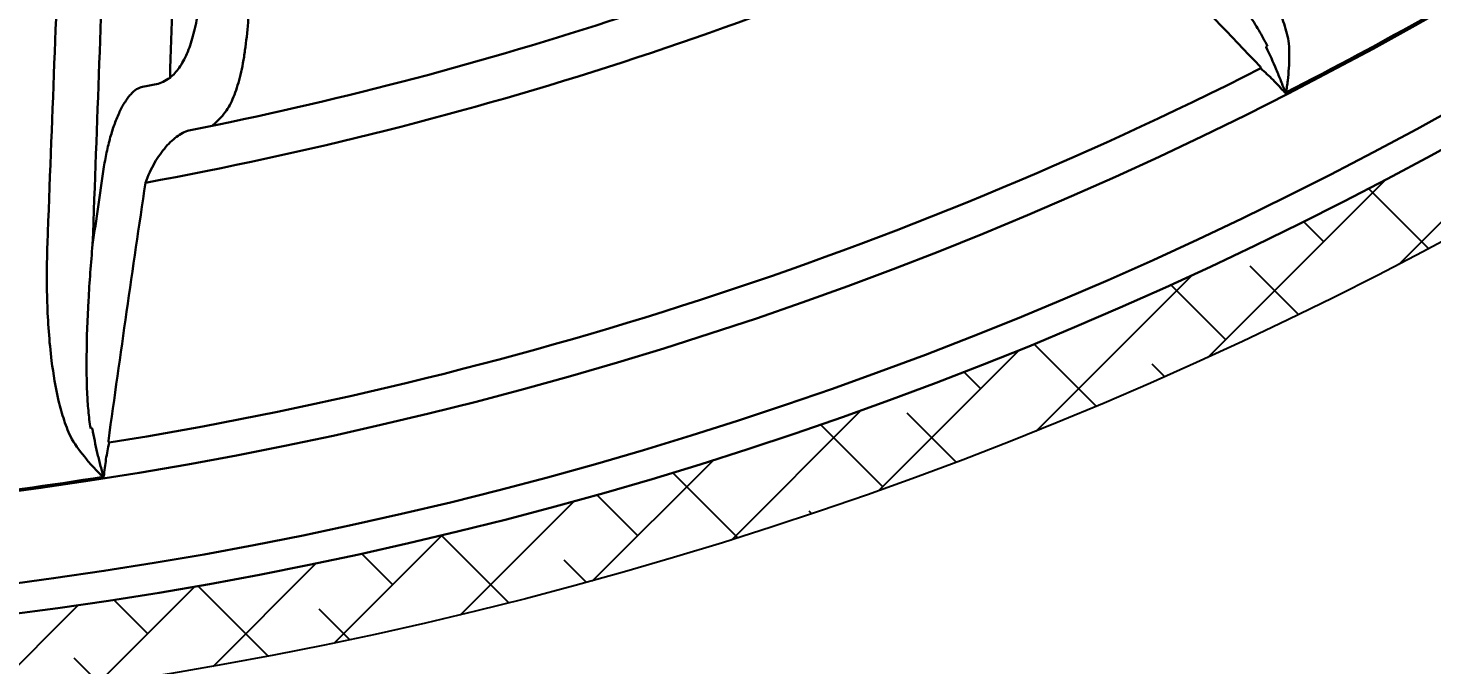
# Model space of a CAD drawing. Header units: inches. Extents: x 975 to 1816, y 133 to 420.
# Drawn here: x 1562.39 to 1582.65, y 217.34 to 226.53 of the extents above; entities that cross this region are included whole.
import ezdxf

# ---------------------------------------------------------------- set-up
doc = ezdxf.new("R2010")
doc.units = ezdxf.units.IN
doc.header["$MEASUREMENT"] = 0
doc.linetypes.add('CENTER', pattern=[2, 1.25, -0.25, 0.25, -0.25])
doc.layers.get('0').update_dxf_attribs({"lineweight": 30})
doc.layers.add('Center', color=1, linetype='CENTER', lineweight=18)
doc.layers.add('FORMAT', color=7, linetype='Continuous')
doc.styles.add('TCVN', font='tcvn+7284-2003r.ttf', dxfattribs={"height": 2.5})
doc.dimstyles.new('TCVN', dxfattribs={"dimtxt": 2.5, "dimasz": 3, "dimexe": 0.1, "dimexo": 0.0625, "dimgap": 0.09, "dimtad": 0, "dimtoh": 1, "dimdec": 0, "dimzin": 0, "dimdsep": 46, "dimtxsty": 'TCVN', "dimcen": 0.09, "dimclrd": 2, "dimclre": 2, "dimclrt": 1, "dimadec": 0, "dimazin": 0, "dimtfac": 1, "dimtdec": 0, "dimtofl": 0, "dimtmove": 0, "dimatfit": 3, "dimfxl": 1, "dimtolj": 1, "dimtzin": 0, "dimlwd": 18, "dimlwe": 18, "dimarcsym": 0})

# ---------------------------------------------------------------- blocks, each defined once
blk = doc.blocks.new('*D79')
at = {"layer": 'Center', "color": 2, "linetype": 'Continuous', "lineweight": 18, "transparency": 16777216}
blk.add_line((1569.182339731738, 321.318636453502), (1573.489537609475, 334.5851950233298), dxfattribs=at)
for start, end in [(82.9673173337659, 87.18581015829814), (74.82734877041646, 79.04584159494864)]:
    blk.add_arc((1554.595716209793, 276.3905182701835), 61.08494005461031, start, end, dxfattribs=at)
at = {"layer": 'Center', "color": 2, "transparency": 16777216}
for points in [[(1557.582533594488, 336.9019411842618), (1557.607089565217, 337.9016396409484), (1554.595716209793, 337.4754583247939)], [(1570.7260620333, 335.8253427873702), (1570.44071244728, 334.8669192829848), (1573.458657753447, 334.4900822771193)]]:
    blk.add_solid(points, dxfattribs=at)
at = {"layer": 'Defpoints', "color": 0, "transparency": 16777216}
for p in [(1554.595716209793, 349.384733516121), (1567.2868408303, 336.1425496778444), (1569.16303982172, 321.2591909871203), (1565.915459156771, 311.2563491570558), (1554.595716209793, 203.4664243358517)]:
    blk.add_point(p, dxfattribs=at)
at = {"layer": 'Center', "color": 1, "transparency": 16777216, "insert": (1564.14457784123, 336.724498273321), "char_height": 2.5, "attachment_point": 5, "rotation": 351.0065794643575, "style": 'TCVN'}
blk.add_mtext('\\A1;18°', dxfattribs=at)
blk = doc.blocks.new('*D83')
at = {"layer": 'Center', "color": 2, "linetype": 'Continuous', "lineweight": 18, "transparency": 16777216}
blk.add_line((1565.879671282032, 280.0843263860834), (1565.574819693109, 279.9843917911735), dxfattribs=at)
for start, end in [(65.65808727027468, 75.20971904882433), (32.94014498142368, 42.49177675997277)]:
    blk.add_arc((1554.595716209793, 276.3852888212513), 11.65397141616099, start, end, dxfattribs=at)
at = {"layer": 'Center', "color": 2, "transparency": 16777216}
for points in [[(1557.506406713611, 287.1572847326604), (1557.635118201432, 288.1489668152366), (1554.595716209793, 288.0392602374122)], [(1564.827307845905, 282.9378926552084), (1563.925060996437, 282.5066727314747), (1565.669844192373, 280.0155421449374)]]:
    blk.add_solid(points, dxfattribs=at)
at = {"layer": 'Defpoints', "color": 0, "transparency": 16777216}
for p in [(1554.595716209793, 349.3847335161212), (1563.242693812994, 284.1984077950308), (1571.339585646643, 281.8741623262449), (1565.939061594072, 280.1037953571856), (1554.595716209793, 203.4664243358517)]:
    blk.add_point(p, dxfattribs=at)
at = {"layer": 'Center', "color": 1, "transparency": 16777216, "insert": (1561.43341250683, 285.8225002270735), "char_height": 2.5, "attachment_point": 5, "rotation": 324.07493201512375, "style": 'TCVN'}
blk.add_mtext('\\A1;72°', dxfattribs=at)

msp = doc.modelspace()

# ---------------------------------------------------------------- hatches: boundary and pattern name
at = {"layer": 'FORMAT'}
h = msp.add_hatch(dxfattribs=at)
h.set_pattern_fill('ANSI38', color=3, scale=8)
h.set_pattern_definition([(45, (0, 0), (-0.7071067811865476, 0.7071067811865476), []), (135, (0, 0), (-2.121320343559642, 0.7071067811865477), [2.5, -1.5])])
h.paths.add_polyline_path([(1554.595716209793, 336.2636068212562, 0.414213562373095), (1494.667688314523, 276.3355789259863, 0.414213562373095), (1554.595716209793, 216.4075510307163), (1554.595716209793, 217.5875510307165, -0.4142135623730951), (1495.757688314523, 276.4255789259864, -0.4142135623730951), (1554.595716209793, 335.2636068212563)])
h.paths.add_polyline_path([(1554.595716209793, 336.2636068212562), (1554.595716209793, 335.2636068212563, -0.4142135623730951), (1613.433744105063, 276.4255789259864, -0.4142135623730951), (1554.595716209793, 217.5875510307165), (1554.595716209793, 216.4075510307163, 0.414213562373095), (1614.523744105063, 276.3355789259863, 0.414213562373095)])
h.paths.add_polyline_path([(1560.855499231678, 334.3342656695384), (1566.534810445013, 333.4354196637688), (1567.472736711903, 339.3616574515965), (1561.793425498568, 340.2605034573661)], flags=9)

# ---------------------------------------------------------------- linework, layer by layer
for radius in [58.8380278952699, 58.4030278952699, 57.08507566618621]:
    msp.add_circle((1554.595716209793, 276.4255789259864), radius)
for radius, start, end in [(52.36155712149039, 281.1690762046696, 294.8309237953338), (52.98550985273558, 280.3216140886263, 295.678385911375), (57.0680252926315, 297.0444500487616, 299.4203227393062), (56.59298112867663, 279.1187491982192, 296.8812508017864), (57.06802529263148, 276.5832394655515, 278.9555499512294)]:
    msp.add_arc((1554.595716209793, 276.4255789259864), radius, start, end)
for points, knots in [([(1564.443045945139, 225.812584258786), (1564.465946479593, 226.5320677152516), (1564.489022801275, 227.2514952869313), (1564.535503255361, 228.6882909614247), (1564.558912285197, 229.4058147954369), (1564.606101105785, 230.8391350806519), (1564.629883163236, 231.5549981402971), (1564.67783561775, 232.9847322894011), (1564.702008959318, 233.6986838406763), (1564.726349575003, 234.4105905806251)], [0, 0, 0, 0, 0.25, 0.25, 0.5, 0.5, 0.75, 0.75, 1, 1, 1, 1]), ([(1563.733202338273, 233.8296097758861), (1563.659994600093, 232.1052776315888), (1563.589866136374, 230.3729994246445), (1563.454567555264, 226.8936300762686), (1563.38954363017, 225.1500753407941), (1563.326303667121, 223.4033318701435)], [0, 0, 0, 0, 0.5, 0.5, 1, 1, 1, 1]), ([(1562.674237808209, 223.4172326026044), (1562.739334301304, 225.1534229981172), (1562.806436095636, 226.8863161372561), (1562.946491714856, 230.3440773747548), (1563.019277085574, 232.0650572106084), (1563.095584036258, 233.778277339787)], [0, 0, 0, 0, 0.5, 0.5, 1, 1, 1, 1]), ([(1580.177655723408, 225.9748796258592), (1579.741648469386, 226.4253169107067), (1579.306925589628, 226.8770372690571), (1578.43340784653, 227.7769046156898), (1577.995079653854, 228.2254856122803), (1577.555351460963, 228.6728889128825)], [0, 0, 0, 0, 0.5, 0.5, 1, 1, 1, 1]), ([(1564.443045945139, 225.812584258786), (1564.491596063326, 225.8507011425592), (1564.536082580467, 225.8988008994793), (1564.617739634769, 226.0152976277421), (1564.654153642682, 226.0826084308385), (1564.71962384417, 226.2346819640738), (1564.748678736643, 226.3194533113999), (1564.787651370832, 226.4599868805506), (1564.799914666395, 226.5092802716572), (1564.822721706829, 226.6109843300429), (1564.833295534764, 226.6634600905373), (1564.862866683882, 226.8256239487837), (1564.879724614828, 226.9400276795467), (1564.901830551708, 227.1209429375497), (1564.908666013978, 227.1828049450216), (1564.92142393055, 227.3096855985792), (1564.927328812768, 227.3745746351264), (1564.954550443983, 227.7019500890735), (1564.969601515417, 227.9766747010011), (1564.981854684434, 228.2639857555096)], [0, 0, 0, 0, 0.1249999999999975, 0.1249999999999975, 0.2499999999999949, 0.2499999999999949, 0.3749999999999925, 0.3749999999999925, 0.437499999999993, 0.437499999999993, 0.4999999999999934, 0.4999999999999934, 0.6249999999999944, 0.6249999999999944, 0.6874999999999937, 0.6874999999999937, 0.7499999999999928, 0.7499999999999928, 1, 1, 1, 1]), ([(1565.61444622081, 228.1339991511772), (1565.614603616792, 227.9565539470132), (1565.613676271643, 227.7837908381738), (1565.608797805701, 227.4472079271667), (1565.60485025969, 227.2833899898799), (1565.595676899142, 227.0444821929942), (1565.592053360604, 226.9656658010255), (1565.583610089358, 226.8123675609207), (1565.578795428907, 226.7378450656396), (1565.562341498109, 226.5204839342233), (1565.548704994792, 226.3838224952713), (1565.523128469107, 226.1910684440122), (1565.513746420814, 226.1288641502792), (1565.493038804964, 226.008618533815), (1565.481711079665, 225.9506511164882), (1565.445098827335, 225.7857886029423), (1565.417029051019, 225.6868717645958), (1565.352434450557, 225.5101918241643), (1565.315880053651, 225.4323740729138), (1565.233031311032, 225.2985391801833), (1565.187389747138, 225.2435533808568), (1565.051464165307, 225.1185618729764)], [0, 0, 0, 0, 0.1250000000000036, 0.1250000000000036, 0.2500000000000072, 0.2500000000000072, 0.312500000000009, 0.312500000000009, 0.3750000000000108, 0.3750000000000108, 0.5000000000000121, 0.5000000000000121, 0.56250000000001, 0.56250000000001, 0.6250000000000079, 0.6250000000000079, 0.7500000000000053, 0.7500000000000053, 0.8750000000000027, 0.8750000000000027, 1, 1, 1, 1]), ([(1580.16178949316, 227.3897444142566), (1580.256315745281, 227.2183399289717), (1580.343646882707, 227.0438149217443), (1580.456293967469, 226.7740694910584), (1580.490731028686, 226.6828047414053), (1580.550076038208, 226.4961427092199), (1580.575100426682, 226.4007357797134), (1580.591230244918, 226.3036756370233)], [0, 0, 0, 0, 0.4999999999999934, 0.4999999999999934, 0.7499999999999967, 0.7499999999999967, 1, 1, 1, 1]), ([(1580.279922413932, 226.2687497683439), (1580.241808499287, 226.3469872202277), (1580.199250025647, 226.4229727854307), (1580.110378977708, 226.5721840220469), (1580.063889415235, 226.6454092448018), (1579.920625657375, 226.8625327897664), (1579.820143799094, 227.0039322113703), (1579.716926905598, 227.1435059102384)], [0, 0, 0, 0, 0.2500000000000107, 0.2500000000000107, 0.5000000000000079, 0.5000000000000079, 1, 1, 1, 1]), ([(1580.591230244918, 226.3036756370233), (1580.597859250729, 226.185445411298), (1580.597115695695, 226.0672146741077), (1580.58594044635, 225.8899789333285), (1580.58055891999, 225.8310836910839), (1580.570033462353, 225.7430123492396), (1580.566132289094, 225.7136986986674), (1580.559484510214, 225.669816328338), (1580.55715159113, 225.6551939328905), (1580.553190202073, 225.6333415103967), (1580.551802993155, 225.6260702679305), (1580.548535014351, 225.6116231618179), (1580.546950221865, 225.6042879227359), (1580.543497580914, 225.597711051034)], [0, 0, 0, 0, 0.4999999999999776, 0.4999999999999776, 0.7499999999999656, 0.7499999999999656, 0.8749999999999597, 0.8749999999999597, 0.9374999999999798, 0.9374999999999798, 0.96874999999999, 0.96874999999999, 1, 1, 1, 1]), ([(1580.261986539137, 226.2513050555042), (1580.262975221538, 226.254091042393), (1580.264207683201, 226.2567967555456), (1580.265760577866, 226.2592262061961), (1580.267327832843, 226.2616781230663), (1580.269281673792, 226.2638968944696), (1580.271545398715, 226.2655272669152), (1580.273617193442, 226.2670194080317), (1580.276012410156, 226.2680462018233), (1580.278456301364, 226.2685237011147), (1580.278941815777, 226.2686185632706), (1580.279431178311, 226.2686936476661), (1580.279922413932, 226.2687497683427)], [5.889598420990562e-14, 5.889598420990562e-14, 5.889598420990562e-14, 5.889598420990562e-14, 4.523496304873207e-05, 4.523496304873207e-05, 4.523496304873207e-05, 9.120725320922409e-05, 9.120725320922409e-05, 9.120725320922409e-05, 0.0001333011555547546, 0.0001333011555547546, 0.0001333011555547546, 0.0001415109420706173, 0.0001415109420706173, 0.0001415109420706173, 0.0001415109420706173]), ([(1580.532175083951, 225.597201678159), (1580.534079667921, 225.5973598554565), (1580.534662104696, 225.5997467611102), (1580.534479646187, 225.6035066287915), (1580.534104716261, 225.6053482452355), (1580.53286070989, 225.610810666539), (1580.531779847008, 225.6143989300438), (1580.528423260136, 225.6251058098884), (1580.525962799634, 225.6321659166787), (1580.518469937429, 225.6533056182012), (1580.513261933729, 225.6673243659735), (1580.497476411899, 225.7092822399269), (1580.486674587663, 225.7371146747081), (1580.453775209528, 225.8203311953338), (1580.431125065898, 225.8754486090614), (1580.361586234699, 226.0391016009058), (1580.313030801675, 226.1461615343936), (1580.261986539133, 226.2513050555021)], [0, 0, 0, 0, 0.007812500000006, 0.007812500000006, 0.015625000000012, 0.015625000000012, 0.03124999999998387, 0.03124999999998387, 0.06249999999997187, 0.06249999999997187, 0.124999999999991, 0.124999999999991, 0.249999999999986, 0.249999999999986, 0.4999999999999775, 0.4999999999999775, 1, 1, 1, 1]), ([(1580.177655723408, 225.9748796258592), (1580.179147071641, 225.9683897479777), (1580.180627227197, 225.9618970721384), (1580.182096529324, 225.9554017382368), (1580.18267550149, 225.9528422799311), (1580.183251118512, 225.950281997207), (1580.183828412512, 225.9477221278632)], [0, 0, 0, 0, 0.0001038945782748346, 0.0001038945782748346, 0.0001038945782748346, 0.0001448337886841062, 0.0001448337886841062, 0.0001448337886841062, 0.0001448337886841062]), ([(1580.532175083902, 225.5972016781141), (1580.477140910789, 225.6602180442468), (1580.420069926246, 225.7213407352994), (1580.303633231573, 225.8383578688939), (1580.244276616211, 225.8942771355669), (1580.183828412512, 225.9477221278632)], [0, 0, 0, 0, 0.5, 0.5, 1, 1, 1, 1]), ([(1563.485533102505, 224.4942635772639), (1563.497673326288, 224.5764515960647), (1563.511910618618, 224.6559273933375), (1563.544353914432, 224.8097039063703), (1563.562429453175, 224.8832573518278), (1563.601428032734, 225.0217878228698), (1563.622434782885, 225.0871591164014), (1563.667404623824, 225.2102001245808), (1563.691534179648, 225.2681295264051), (1563.741276787118, 225.3726625838061), (1563.767026074059, 225.4197279760623), (1563.806952572025, 225.4825692776801), (1563.820479583671, 225.5022175792755), (1563.847981109216, 225.5388488122746), (1563.861997967559, 225.5558677360507), (1563.9321265141, 225.632858376588), (1563.989060254844, 225.6702446645784), (1564.046956941446, 225.6814223883177)], [0, 0, 0, 0, 0.1250000000000009, 0.1250000000000009, 0.2500000000000018, 0.2500000000000018, 0.3750000000000028, 0.3750000000000028, 0.5000000000000037, 0.5000000000000037, 0.6250000000000046, 0.6250000000000046, 0.6875000000000007, 0.6875000000000007, 0.7499999999999968, 0.7499999999999968, 1, 1, 1, 1]), ([(1580.543497580951, 225.5977110510205), (1580.541995575702, 225.5969442727742), (1580.54035962823, 225.5963640827712), (1580.53868798088, 225.5961415280161), (1580.536507643209, 225.5958512487797), (1580.534346041786, 225.5968483108755), (1580.532175083957, 225.5972016780507)], [0, 0, 0, 0, 2.529610535498925e-05, 2.529610535498925e-05, 2.529610535498925e-05, 5.828993711311086e-05, 5.828993711311086e-05, 5.828993711311086e-05, 5.828993711311086e-05]), ([(1564.738405339842, 225.0557578108774), (1564.678824954446, 225.0439939909108), (1564.618906611642, 225.0162485492886), (1564.528641090387, 224.9542398532692), (1564.498590777551, 224.9301131920452), (1564.4398190286, 224.8762380556482), (1564.410917114997, 224.8463712949017), (1564.354107962018, 224.7807569133479), (1564.326059562577, 224.7447811084617), (1564.272282723594, 224.668309278126), (1564.246435076731, 224.6277153768655), (1564.172201748622, 224.4985256300364), (1564.126806640165, 224.4018089660343), (1564.089308053944, 224.2975061796147)], [0, 0, 0, 0, 0.2499999999999898, 0.2499999999999898, 0.3749999999999893, 0.3749999999999893, 0.4999999999999889, 0.4999999999999889, 0.6249999999999885, 0.6249999999999885, 0.749999999999988, 0.749999999999988, 1, 1, 1, 1]), ([(1564.089308053944, 224.2975061796147), (1563.99653753491, 223.6770835592904), (1563.905591872176, 223.0565310623778), (1563.727829928492, 221.8150822392628), (1563.641646295724, 221.1941090950982), (1563.553669410665, 220.5734190429512)], [0, 0, 0, 0, 0.5, 0.5, 1, 1, 1, 1]), ([(1562.734868803963, 221.7273946376474), (1562.699851048523, 222.008169228867), (1562.68033520049, 222.2894853461658), (1562.662104988647, 222.85283546414), (1562.66365127224, 223.1348788045018), (1562.674237808209, 223.4172326026044)], [0, 0, 0, 0, 0.5, 0.5, 1, 1, 1, 1]), ([(1563.326303667122, 223.4033318701428), (1563.301819250586, 223.1347826700277), (1563.281663215372, 222.8660591159687), (1563.251710929924, 222.3281615020441), (1563.241777681378, 222.0589153469473), (1563.239505558671, 221.789667171493)], [0, 0, 0, 0, 0.5, 0.5, 1, 1, 1, 1]), ([(1563.025819147947, 220.5963275991884), (1562.981817924557, 220.6843317733824), (1562.945984293977, 220.7762265672274), (1562.884278225529, 220.9621214448638), (1562.858494319391, 221.0561977750367), (1562.791075339299, 221.3406387077536), (1562.75914448821, 221.5331643591886), (1562.734868803963, 221.7273946376474)], [0, 0, 0, 0, 0.2499999999999929, 0.2499999999999929, 0.4999999999999858, 0.4999999999999858, 1, 1, 1, 1]), ([(1563.239505558671, 221.789667171493), (1563.238040699529, 221.6160803093568), (1563.239861663254, 221.4426240198636), (1563.251580866124, 221.1827590580504), (1563.257010726053, 221.0961927292175), (1563.272816702321, 220.9232412117089), (1563.283049368506, 220.8367523549672), (1563.29820138423, 220.7510541298611)], [0, 0, 0, 0, 0.4999999999999855, 0.4999999999999855, 0.7499999999999927, 0.7499999999999927, 1, 1, 1, 1]), ([(1563.29820138423, 220.751054129861), (1563.300391737945, 220.7522924925323), (1563.302887338924, 220.7530957239525), (1563.305441598124, 220.7533087956922), (1563.307996123567, 220.7535218896415), (1563.310678107721, 220.7531598410271), (1563.313230172046, 220.7523808616646), (1563.316635955139, 220.751341297452), (1563.319927613967, 220.749568411679), (1563.322965556692, 220.7474835033829)], [0, 0, 0, 0, 4.224276189192147e-05, 4.224276189192147e-05, 4.224276189192147e-05, 8.441799980616122e-05, 8.441799980616122e-05, 8.441799980616122e-05, 0.0001407012410578299, 0.0001407012410578299, 0.0001407012410578299, 0.0001407012410578299]), ([(1563.322965556693, 220.747483503388), (1563.343471059516, 220.6324210917942), (1563.367195608537, 220.5169000371907), (1563.4071363843, 220.3436413276715), (1563.421170286139, 220.2859088367129), (1563.443443351428, 220.1993480226186), (1563.451059892657, 220.1704979289002), (1563.46295389226, 220.1272685756613), (1563.466980095276, 220.1128684408686), (1563.473345459473, 220.09136084542), (1563.475506032471, 220.084200222268), (1563.479084992854, 220.0735702145256), (1563.480318959498, 220.0700356351288), (1563.482530915951, 220.0648819741672), (1563.483315160644, 220.0631699610368), (1563.485372430788, 220.0600552301423), (1563.487238513845, 220.0585114897455), (1563.488850750982, 220.0594899129715)], [0, 0, 0, 0, 0.500000000000022, 0.500000000000022, 0.7500000000000119, 0.7500000000000119, 0.8750000000000053, 0.8750000000000053, 0.9375000000000021, 0.9375000000000021, 0.9687500000000006, 0.9687500000000006, 0.9843750000000216, 0.9843750000000216, 0.9921875000000109, 0.9921875000000109, 1, 1, 1, 1]), ([(1563.479391256576, 220.0532468076183), (1563.472730583037, 220.0565390078577), (1563.467131415636, 220.0615469788461), (1563.455997102636, 220.0713134836727), (1563.45060402316, 220.0763778540772), (1563.434565801142, 220.0917176853105), (1563.424089831066, 220.1021695691808), (1563.392905509061, 220.1337761915719), (1563.372519878756, 220.1551980510125), (1563.312257510585, 220.2202404662413), (1563.273324750948, 220.2646808081989), (1563.160285651433, 220.4012664445981), (1563.089935438678, 220.4968037450839), (1563.025819147948, 220.5963275991887)], [0, 0, 0, 0, 0.03124999999998106, 0.03124999999998106, 0.06249999999996211, 0.06249999999996211, 0.1249999999999566, 0.1249999999999566, 0.2499999999999498, 0.2499999999999498, 0.4999999999999666, 0.4999999999999666, 1, 1, 1, 1]), ([(1563.564638377089, 220.5478199499167), (1563.547148931294, 220.4690514802081), (1563.531996941005, 220.3889229000058), (1563.506578621635, 220.2258142783089), (1563.496334241635, 220.1428194994414), (1563.488850750982, 220.0594899129727)], [0, 0, 0, 0, 0.5, 0.5, 1, 1, 1, 1]), ([(1563.553669410665, 220.5734190429512), (1563.55627753911, 220.5672920289542), (1563.558896367213, 220.5611693302498), (1563.561525538297, 220.5550508606144), (1563.562561551821, 220.5526399040482), (1563.563600764297, 220.5502302526183), (1563.564638377089, 220.5478199499166)], [0, 0, 0, 0, 0.0001038945783150372, 0.0001038945783150372, 0.0001038945783150372, 0.0001448337887243997, 0.0001448337887243997, 0.0001448337887243997, 0.0001448337887243997]), ([(1563.479391256576, 220.0532468076183), (1563.481057105261, 220.0535093275145), (1563.482721641661, 220.0540015297275), (1563.484204847156, 220.0548040487797), (1563.486139399278, 220.0558507782719), (1563.48730211319, 220.0579279759257), (1563.488850750983, 220.0594899129882)], [0, 0, 0, 0, 2.529610485921258e-05, 2.529610485921258e-05, 2.529610485921258e-05, 5.828993712134877e-05, 5.828993712134877e-05, 5.828993712134877e-05, 5.828993712134877e-05])]:
    msp.add_open_spline(points, degree=3, knots=knots)
for points in [[(1564.046956941446, 225.6814223883177), (1564.113498131748, 225.6942690482241), (1564.180034921233, 225.707253135625), (1564.246566818599, 225.7203747532002)], [(1564.246566818599, 225.7203747532002), (1564.312284947372, 225.7333358769266), (1564.377793863655, 225.7643026637248), (1564.443045945139, 225.812584258786)], [(1563.326303667124, 223.4033318701435), (1563.378731883787, 223.7670222126887), (1563.431824690066, 224.1306633595011), (1563.485533102505, 224.4942635772639)]]:
    msp.add_open_spline(points, degree=3)
msp.add_circle((1554.595716209793, 276.3355789259863), 59.92802789526996, dxfattribs=at)

# ---------------------------------------------------------------- dimensions: what is measured, and where the dimension line sits
at = {"layer": 'Center'}
for base, line1, picture, middle in [((1567.2868408303, 336.1425496778444), ((1565.915459156771, 311.2563491570559), (1569.16303982172, 321.2591909871204)), '*D79', (1564.14457784123, 336.724498273321)), ((1563.242693812994, 284.1984077950308), ((1571.339585646643, 281.8741623262448), (1565.939061594072, 280.1037953571857)), '*D83', (1561.43341250683, 285.8225002270734))]:
    dim = msp.add_angular_dim_2l(base=base, line1=line1, line2=((1554.595716209793, 349.3847335161211), (1554.595716209793, 203.4664243358517)), dimstyle='TCVN', dxfattribs=at)
    dim.commit()
    dim.dimension.update_dxf_attribs({"geometry": picture, "text_midpoint": middle})

doc.saveas('drawing.dxf')
